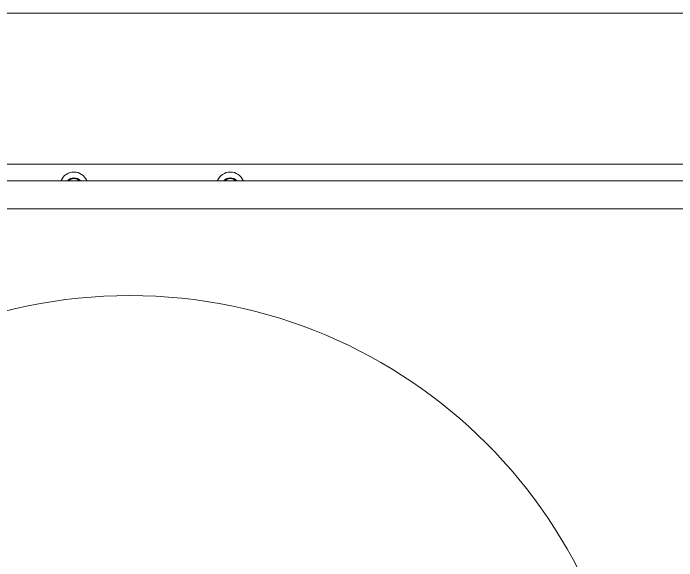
# Model space of a CAD drawing. Header units: millimetres. Extents: x -2048 to 999, y -438 to 438.
# Drawn here: x -769.1 to -580.5, y 282.6 to 438.1 of the extents above; entities that cross this region are included whole.
import ezdxf

# ---------------------------------------------------------------- set-up
doc = ezdxf.new("R2010")
doc.units = ezdxf.units.MM
doc.layers.add('LGV', color=4, linetype='Continuous')
doc.layers.add('Refrence', color=6, linetype='Continuous')

msp = doc.modelspace()

# ---------------------------------------------------------------- linework, layer by layer
at = {"layer": 'LGV', "linetype": 'Continuous', "lineweight": 15}
for p, q in [((-945.39, 438.15), (-472.44, 438.15)), ((-469.26, 395.29), (-921.58, 395.29)), ((-469.26, 390.52), (-913.76, 390.52)), ((-469.26, 382.59), (-909, 382.59))]:
    msp.add_line(p, q, dxfattribs=at)
for centre, radius, start, end in [((-751.84, 389.08), 3.97, 22.9775, 157.0225), ((-707.39, 389.08), 3.97, 22.9775, 157.0225), ((-751.84, 389.08), 2.32, 38.5319, 141.4681), ((-751.84, 389.08), 2.09, 43.8019, 136.1981), ((-707.39, 389.08), 2.32, 38.5319, 141.4681), ((-707.39, 389.08), 2.09, 43.8019, 136.1981)]:
    msp.add_arc(centre, radius, start, end, dxfattribs=at)
at = {"layer": 'Refrence', "linetype": 'Continuous', "lineweight": 0}
msp.add_circle((-735.96, 214.63), 143.32, dxfattribs=at)

doc.saveas('drawing.dxf')
